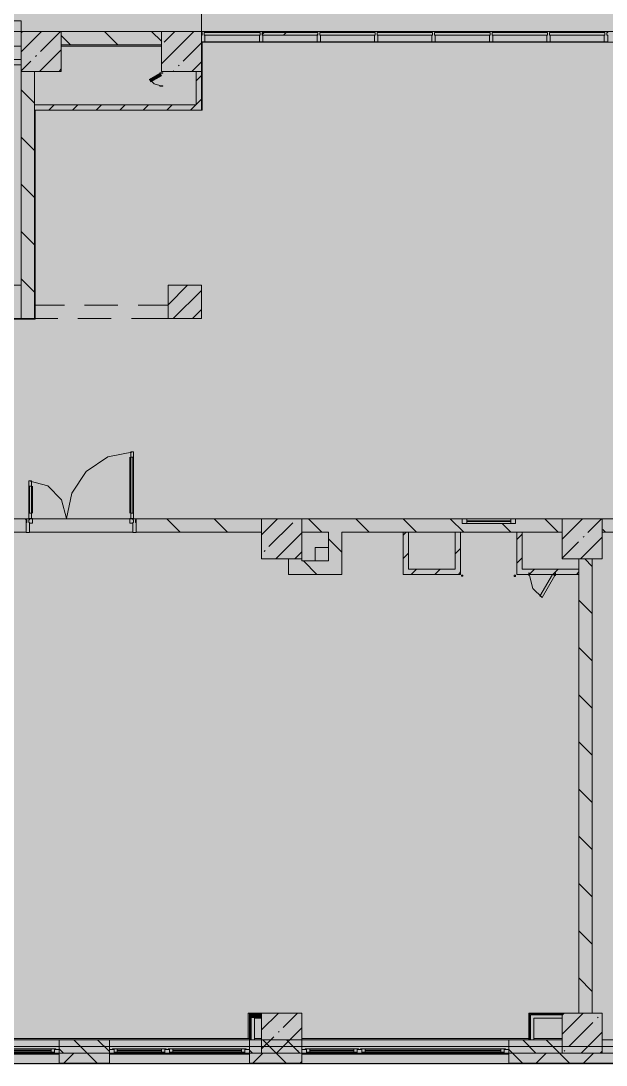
# Model space of a CAD drawing. Header units: millimetres. Extents: x -3817 to 677485, y -22715 to 103890.
# Drawn here: x 9753.1 to 9822.1, y -19606.1 to -19482.9 of the extents above; entities that cross this region are included whole.
import ezdxf

# ---------------------------------------------------------------- set-up
doc = ezdxf.new("R2010")
doc.units = ezdxf.units.MM
doc.layers.add('PDF _Геометрия', color=7, linetype='Continuous', true_color=0x1d1d1d)
doc.layers.add('PDF _Сплошная заливка', color=7, linetype='Continuous', true_color=0xffffff)

msp = doc.modelspace()

# ---------------------------------------------------------------- hatches: boundary and pattern name
at = {"layer": 'PDF _Сплошная заливка', "true_color": 0xd9d9d9, "transparency": 33554559}
for points in [[(10026.36, -19606.08), (10026.36, -19416.65), (9987.78, -19416.65), (9987.78, -19388.53), (9751.51, -19388.53), (9751.51, -19482.95), (9719.07, -19482.95), (9719.07, -19606.08), (10026.19, -19606.08)], [(9746.45, -19485.92), (9753.14, -19485.92), (9753.14, -19484.19), (9724.25, -19484.19), (9724.25, -19485.92), (9745.82, -19485.92)], [(9755.97, -19488.92), (9757.87, -19488.92), (9757.87, -19484.19), (9753.14, -19484.19), (9753.14, -19488.92), (9754.72, -19488.92)], [(9769.68, -19485.77), (9769.68, -19484.19), (9757.87, -19484.19), (9757.87, -19485.77), (9763.27, -19485.77)], [(9774.4, -19488.92), (9774.4, -19484.19), (9769.68, -19484.19), (9769.68, -19488.92), (9770.57, -19488.92)], [(9781.33, -19484.64), (9781.33, -19484.33), (9774.72, -19484.33), (9774.72, -19484.64), (9777.88, -19484.64)], [(9788.1, -19484.64), (9788.1, -19484.33), (9781.57, -19484.33), (9781.57, -19484.64), (9785.18, -19484.64)], [(9794.88, -19484.64), (9794.88, -19484.33), (9788.34, -19484.33), (9788.34, -19484.64), (9792.48, -19484.64)], [(9801.65, -19484.64), (9801.65, -19484.33), (9795.11, -19484.33), (9795.11, -19484.64), (9799.79, -19484.64)], [(9815.19, -19484.64), (9815.19, -19484.33), (9808.65, -19484.33), (9808.65, -19484.64), (9814.39, -19484.64)], [(9821.96, -19484.64), (9821.96, -19484.33), (9815.43, -19484.33), (9815.43, -19484.64), (9821.7, -19484.64)], [(9753.14, -19488.12), (9753.14, -19487.49), (9746.45, -19487.52), (9746.45, -19488.12), (9751.51, -19488.12)], [(9755.97, -19493.48), (9774.4, -19493.48), (9774.4, -19492.85), (9754.72, -19492.85), (9754.72, -19493.48)], [(9751.51, -19518.05), (9753.14, -19518.05), (9753.14, -19514.11), (9749.21, -19514.11), (9749.21, -19518.05)], [(9786.21, -19546.39), (9786.21, -19541.67), (9781.49, -19541.67), (9781.49, -19546.39), (9785.18, -19546.39)], [(9785.18, -19548.21), (9786.21, -19548.21), (9786.21, -19546.39), (9784.64, -19546.39), (9784.64, -19548.21)], [(9815.78, -19548.21), (9818.89, -19548.21), (9818.89, -19547.58), (9812.2, -19547.58), (9812.2, -19548.21), (9814.39, -19548.21)], [(9780.17, -19603.09), (9780.27, -19603.09), (9780.27, -19600.13), (9780.17, -19600.13), (9780.17, -19601.98)], [(9786.21, -19604.66), (9786.21, -19599.94), (9781.49, -19599.94), (9781.49, -19604.66), (9785.18, -19604.66)], [(9816.92, -19600.03), (9816.92, -19599.94), (9812.99, -19599.94), (9813.08, -19600.03), (9814.39, -19600.03)], [(9814.39, -19600.13), (9816.92, -19600.13), (9816.92, -19600.03), (9813.08, -19600.03), (9813.18, -19600.13)]]:
    msp.add_hatch(color=254, dxfattribs=at).paths.add_polyline_path(points)
h = msp.add_hatch(color=254, dxfattribs=at)
h.paths.add_polyline_path([(9770.57, -19543.25), (9781.49, -19543.25), (9781.49, -19541.67), (9766.69, -19541.67), (9766.69, -19543.25)], flags=0)
h.paths.add_polyline_path([(9852.35, -19543.25), (9852.35, -19541.67), (9840.98, -19541.67), (9840.98, -19543.25), (9850.91, -19543.25)], flags=0)
h.paths.add_polyline_path([(9789.36, -19543.25), (9816.92, -19543.25), (9816.92, -19541.67), (9811.41, -19541.67), (9811.41, -19542.22), (9805.11, -19542.22), (9805.11, -19541.67), (9786.21, -19541.67), (9786.21, -19543.25)], flags=0)
h.paths.add_polyline_path([(9828.03, -19543.25), (9828.03, -19541.67), (9821.65, -19541.67), (9821.7, -19543.25)], flags=0)
h.paths.add_polyline_path([(9750.55, -19543.25), (9753.74, -19543.25), (9753.74, -19541.67), (9750.55, -19541.67)], flags=0)
at = {"layer": 'PDF _Сплошная заливка', "true_color": 0xcfcfcf, "transparency": 33554559}
for points in [[(9781.49, -19600.53), (9781.49, -19600.13), (9780.27, -19600.13), (9780.27, -19600.53), (9780.66, -19600.53)], [(9816.92, -19600.53), (9816.92, -19600.13), (9813.18, -19600.13), (9813.18, -19600.53), (9814.39, -19600.53)]]:
    msp.add_hatch(color=254, dxfattribs=at).paths.add_polyline_path(points)
at = {"layer": 'PDF _Сплошная заливка', "true_color": 0xd9d9d9, "transparency": 33554559}
h = msp.add_hatch(color=254, dxfattribs=at)
h.paths.add_polyline_path([(9814.39, -19604.66), (9816.92, -19604.66), (9816.92, -19603.09), (9810.62, -19603.09), (9810.62, -19604.66)], flags=0)
h.paths.add_polyline_path([(9780.07, -19604.66), (9786.21, -19604.66), (9786.21, -19603.09), (9780.07, -19603.09)], flags=0)
h.paths.add_polyline_path([(9763.27, -19604.66), (9763.54, -19604.66), (9763.54, -19603.09), (9757.63, -19603.09), (9757.63, -19604.66)], flags=0)
h = msp.add_hatch(color=254, dxfattribs=at)
h.paths.add_polyline_path([(9994.95, -19605.84), (10003.77, -19605.84), (10003.77, -19604.66), (9994.95, -19604.66)], flags=0)
h.paths.add_polyline_path([(10026.36, -19605.84), (10026.36, -19604.66), (10020.3, -19604.66), (10020.3, -19605.84), (10026.32, -19605.84)], flags=0)
h.paths.add_polyline_path([(9950.22, -19605.84), (9964.55, -19605.84), (9964.55, -19604.66), (9950.22, -19604.66)], flags=0)
h.paths.add_polyline_path([(9916.52, -19605.84), (9929.12, -19605.84), (9929.12, -19604.66), (9916.52, -19604.66)], flags=0)
h.paths.add_polyline_path([(9899.99, -19605.84), (9899.99, -19604.66), (9891.33, -19604.66), (9891.33, -19605.84), (9898.42, -19605.84)], flags=0)
h.paths.add_polyline_path([(9981.09, -19605.84), (9987.86, -19605.84), (9987.86, -19604.66), (9981.09, -19604.66)], flags=0)
h.paths.add_polyline_path([(9823.61, -19605.84), (9823.61, -19604.66), (9810.62, -19604.66), (9810.62, -19605.84), (9821.7, -19605.84)], flags=0)
h.paths.add_polyline_path([(9854.56, -19605.84), (9857.08, -19605.84), (9857.08, -19604.66), (9848.02, -19604.66), (9848.02, -19605.84), (9850.91, -19605.84)], flags=0)
h.paths.add_polyline_path([(9864.16, -19605.84), (9869.28, -19605.84), (9869.28, -19604.66), (9864.16, -19604.66)], flags=0)
h.paths.add_polyline_path([(9786.21, -19605.84), (9786.21, -19604.66), (9780.07, -19604.66), (9780.07, -19605.84), (9785.18, -19605.84)], flags=0)
h.paths.add_polyline_path([(9719.13, -19605.84), (9750.55, -19605.84), (9750.55, -19604.66), (9719.13, -19604.66), (9719.13, -19605.84)], flags=0)
h.paths.add_polyline_path([(9763.54, -19605.84), (9763.54, -19604.66), (9757.63, -19604.66), (9757.63, -19605.84), (9763.27, -19605.84)], flags=0)

# ---------------------------------------------------------------- linework, layer by layer
at = {"layer": 'PDF _Геометрия', "color": 9, "lineweight": 9, "true_color": 0xb7b7b7}
for points in [[(9755.97, -19484.19), (9774.4, -19484.19), (9774.4, -19440.34), (9797.63, -19440.34), (9797.63, -19405.3), (9792.74, -19405.31), (9792.74, -19405.06), (9792.74, -19401.12), (9792.74, -19405.06), (9792.74, -19405.31), (9797.63, -19405.3), (9797.63, -19440.34), (9774.4, -19440.34), (9774.4, -19484.19), (9774.4, -19440.34), (9797.63, -19440.34), (9774.4, -19440.34), (9774.4, -19484.19), (9829, -19484.19), (9774.4, -19484.19), (9774.4, -19484.64)], [(9753.14, -19482.95), (9753.14, -19483.11)], [(9829, -19484.19), (9755.97, -19484.19), (9828.18, -19484.19)], [(9769.68, -19484.19), (9828.18, -19484.19), (9757.87, -19484.19), (9769.67, -19484.19)], [(9749.21, -19516.47), (9749.21, -19514.11), (9753.14, -19514.11), (9753.14, -19488.12), (9745.82, -19488.12), (9745.82, -19485.92), (9724.25, -19485.92)], [(9834.95, -19518.05), (9829.13, -19518.05), (9829.13, -19485.45), (9774.48, -19485.45), (9774.48, -19493.48), (9754.8, -19493.48), (9754.8, -19518.13), (9748.03, -19518.13), (9754.8, -19518.13)], [(9753.14, -19485.92), (9748.66, -19485.92)], [(9774.4, -19485.43), (9774.4, -19485.92)], [(9774.48, -19493.48), (9774.48, -19485.45), (9829.13, -19485.45)], [(9769.51, -19490.57), (9768.81, -19490.38), (9768.29, -19489.86)], [(9754.8, -19516.47), (9754.8, -19493.48)], [(9754.13, -19542.19), (9754.48, -19542.19), (9754.48, -19541.64), (9754.05, -19541.64), (9754.05, -19537.19), (9756.27, -19537.79), (9757.9, -19539.41), (9758.5, -19541.64), (9759.1, -19538.63), (9760.81, -19536.07), (9763.36, -19534.36), (9766.37, -19533.77), (9766.37, -19541.64), (9765.94, -19541.64), (9765.94, -19542.19), (9766.29, -19542.19)], [(9765.95, -19534.4), (9765.95, -19541.01)], [(9766.37, -19534.4), (9766.06, -19534.4)], [(9766.29, -19534.4), (9766.29, -19541.01)], [(9754.05, -19537.82), (9754.37, -19537.82)], [(9754.13, -19537.82), (9754.13, -19541.01)], [(9754.48, -19537.82), (9754.48, -19541.01)], [(9747.67, -19541.67), (9753.75, -19541.67)], [(9754.05, -19541.01), (9754.37, -19541.01)], [(9754.05, -19541.8), (9754.05, -19542.11)], [(9766.37, -19541.01), (9766.06, -19541.01)], [(9766.37, -19541.8), (9766.37, -19542.11)], [(9773.38, -19541.67), (9766.68, -19541.67), (9828.06, -19541.67)], [(9753.7, -19543.25), (9750.55, -19543.25), (9750.55, -19602.93)], [(9818.89, -19599.94), (9818.89, -19548.21), (9811.57, -19548.21), (9811.57, -19543.25), (9804.95, -19543.25), (9804.95, -19548.21), (9798.18, -19548.21), (9798.18, -19543.25), (9790.94, -19543.25), (9790.94, -19548.21), (9784.64, -19548.21), (9784.64, -19546.39), (9781.49, -19546.39), (9781.49, -19543.25), (9773.38, -19543.25)], [(9821.65, -19543.25), (9821.65, -19546.39), (9820.47, -19546.39), (9820.47, -19599.94)], [(9828.02, -19543.25), (9821.7, -19543.25)], [(9789.36, -19545.06), (9787.79, -19545.06), (9787.79, -19546.63), (9789.36, -19546.63)], [(9813.06, -19548.36), (9813.46, -19549.86), (9814.56, -19550.95)], [(9780.07, -19599.94), (9779.92, -19599.94), (9779.92, -19602.93), (9779.92, -19599.94), (9786.21, -19599.94), (9786.21, -19601.98)], [(9812.99, -19599.94), (9812.99, -19600.03)], [(9812.99, -19602.93), (9812.99, -19599.94), (9814.39, -19599.94)], [(9821.65, -19599.94), (9821.65, -19603.09)], [(9821.7, -19603.09), (9847.87, -19603.09), (9847.87, -19599.94), (9857.08, -19599.94), (9857.08, -19601.98)]]:
    msp.add_lwpolyline(points, dxfattribs=at)
at = {"layer": 'PDF _Геометрия', "color": 8, "lineweight": 9, "true_color": 0x737373}
for points in [[(9774.4, -19483.25), (9774.4, -19478.09)], [(9774.4, -19483.25), (9774.4, -19478.09)], [(9746.45, -19487.49), (9746.45, -19485.92), (9753.14, -19485.92), (9753.14, -19484.19), (9724.25, -19484.19), (9724.25, -19485.92), (9745.82, -19485.92), (9745.82, -19488.12), (9746.45, -19488.12), (9753.14, -19488.12), (9753.14, -19487.49)], [(9757.87, -19485.77), (9769.68, -19485.77), (9769.68, -19484.19), (9757.87, -19484.19)], [(9774.4, -19488.92), (9774.4, -19484.19), (9769.68, -19484.19), (9769.68, -19488.92)], [(9774.72, -19484.33), (9774.8, -19484.33), (9774.8, -19484.19), (9774.4, -19484.19), (9774.4, -19484.33), (9774.48, -19484.33), (9774.48, -19484.64), (9774.4, -19484.64), (9774.4, -19485.43), (9774.8, -19485.43), (9774.8, -19484.64), (9774.72, -19484.64)], [(9774.72, -19484.64), (9781.33, -19484.64), (9781.33, -19484.33), (9774.72, -19484.33)], [(9774.8, -19484.19), (9781.25, -19484.19)], [(9774.8, -19484.64), (9781.25, -19484.64), (9781.25, -19485.43), (9774.8, -19485.43)], [(9781.57, -19484.64), (9781.57, -19484.33), (9781.65, -19484.33), (9781.65, -19484.19), (9781.25, -19484.19), (9781.25, -19484.33), (9781.33, -19484.33), (9781.33, -19484.64), (9781.25, -19484.64), (9781.25, -19485.43), (9781.65, -19485.43), (9781.65, -19484.64)], [(9781.57, -19484.64), (9788.1, -19484.64), (9788.1, -19484.33), (9781.57, -19484.33)], [(9781.65, -19484.19), (9788.03, -19484.19)], [(9781.65, -19484.64), (9788.03, -19484.64), (9788.03, -19485.43), (9781.65, -19485.43)], [(9788.34, -19484.64), (9788.34, -19484.33), (9788.42, -19484.33), (9788.42, -19484.19), (9788.03, -19484.19), (9788.03, -19484.33), (9788.1, -19484.33), (9788.1, -19484.64), (9788.03, -19484.64), (9788.03, -19485.43), (9788.42, -19485.43), (9788.42, -19484.64)], [(9788.34, -19484.64), (9794.88, -19484.64), (9794.88, -19484.33), (9788.34, -19484.33)], [(9788.42, -19484.19), (9794.8, -19484.19)], [(9788.42, -19484.64), (9794.8, -19484.64), (9794.8, -19485.43), (9788.42, -19485.43)], [(9795.11, -19484.64), (9795.11, -19484.33), (9795.19, -19484.33), (9795.19, -19484.19), (9794.8, -19484.19), (9794.8, -19484.33), (9794.88, -19484.33), (9794.88, -19484.64), (9794.8, -19484.64), (9794.8, -19485.43), (9795.19, -19485.43), (9795.19, -19484.64)], [(9795.11, -19484.64), (9801.65, -19484.64), (9801.65, -19484.33), (9795.11, -19484.33)], [(9795.19, -19484.19), (9801.57, -19484.19)], [(9795.19, -19484.64), (9801.57, -19484.64), (9801.57, -19485.43), (9795.19, -19485.43)], [(9801.88, -19484.64), (9801.88, -19484.33), (9801.96, -19484.33), (9801.96, -19484.19), (9801.57, -19484.19), (9801.57, -19484.33), (9801.65, -19484.33), (9801.65, -19484.64), (9801.57, -19484.64), (9801.57, -19485.43), (9801.96, -19485.43), (9801.96, -19484.64)], [(9801.88, -19484.64), (9808.42, -19484.64), (9808.42, -19484.33), (9801.88, -19484.33)], [(9801.96, -19484.19), (9808.34, -19484.19)], [(9801.96, -19484.64), (9808.34, -19484.64), (9808.34, -19485.43), (9801.96, -19485.43)], [(9808.65, -19484.64), (9808.65, -19484.33), (9808.73, -19484.33), (9808.73, -19484.19), (9808.34, -19484.19), (9808.34, -19484.33), (9808.42, -19484.33), (9808.42, -19484.64), (9808.34, -19484.64), (9808.34, -19485.43), (9808.73, -19485.43), (9808.73, -19484.64)], [(9808.65, -19484.64), (9815.19, -19484.64), (9815.19, -19484.33), (9808.65, -19484.33)], [(9808.73, -19484.19), (9815.11, -19484.19)], [(9808.73, -19484.64), (9815.11, -19484.64), (9815.11, -19485.43), (9808.73, -19485.43)], [(9815.43, -19484.64), (9815.43, -19484.33), (9815.5, -19484.33), (9815.5, -19484.19), (9815.11, -19484.19), (9815.11, -19484.33), (9815.19, -19484.33), (9815.19, -19484.64), (9815.11, -19484.64), (9815.11, -19485.43), (9815.5, -19485.43), (9815.5, -19484.64)], [(9815.43, -19484.64), (9821.96, -19484.64), (9821.96, -19484.33), (9815.43, -19484.33)], [(9815.5, -19484.19), (9821.88, -19484.19)], [(9815.5, -19484.64), (9821.88, -19484.64), (9821.88, -19485.43), (9815.5, -19485.43)], [(9822.2, -19484.64), (9822.2, -19484.33), (9822.28, -19484.33), (9822.28, -19484.19), (9821.88, -19484.19), (9821.88, -19484.33), (9821.96, -19484.33), (9821.96, -19484.64), (9821.88, -19484.64), (9821.88, -19485.43), (9822.28, -19485.43), (9822.28, -19484.64)], [(9773.77, -19492.85), (9754.72, -19492.85), (9754.72, -19488.92), (9753.14, -19488.92), (9753.14, -19518.05), (9754.72, -19518.05), (9754.72, -19493.48), (9774.4, -19493.48), (9774.4, -19492.85), (9774.4, -19488.92), (9773.77, -19488.92)], [(9753.14, -19514.11), (9749.21, -19514.11), (9749.21, -19518.05), (9753.14, -19518.05)], [(9774.4, -19514.11), (9770.47, -19514.11), (9770.47, -19518.05), (9774.4, -19518.05)], [(9750.55, -19543.25), (9753.74, -19543.25), (9753.74, -19541.67), (9750.55, -19541.67)], [(9754.05, -19541.8), (9754.13, -19541.8), (9754.13, -19541.66), (9753.74, -19541.66), (9753.74, -19541.8), (9753.81, -19541.8), (9753.81, -19542.11), (9753.74, -19542.11), (9753.74, -19543.29), (9754.13, -19543.29), (9754.13, -19542.11), (9754.05, -19542.11)], [(9766.61, -19542.11), (9766.61, -19541.8), (9766.69, -19541.8), (9766.69, -19541.66), (9766.29, -19541.66), (9766.29, -19541.8), (9766.37, -19541.8), (9766.37, -19542.11), (9766.29, -19542.11), (9766.29, -19543.29), (9766.69, -19543.29), (9766.69, -19542.11)], [(9786.21, -19541.67), (9781.49, -19541.67), (9781.49, -19546.39), (9786.21, -19546.39)], [(9805.66, -19541.67), (9805.66, -19542.22), (9805.11, -19542.22), (9805.11, -19541.67)], [(9811.41, -19541.67), (9811.41, -19542.22), (9810.86, -19542.22), (9810.86, -19541.67)], [(9821.65, -19541.67), (9816.92, -19541.67), (9816.92, -19546.39), (9821.65, -19546.39)], [(9805.04, -19548.29), (9805.04, -19548.44), (9805.2, -19548.44), (9805.2, -19548.29)], [(9811.42, -19548.29), (9811.27, -19548.29), (9811.27, -19548.45), (9811.42, -19548.45)], [(9780.66, -19600.53), (9781.49, -19600.53), (9781.49, -19599.94), (9780.07, -19599.94), (9780.07, -19600.03), (9780.07, -19600.53), (9780.07, -19603.09), (9780.66, -19603.09)], [(9786.21, -19604.66), (9786.21, -19599.94), (9781.49, -19599.94), (9781.49, -19604.66)], [(9813.58, -19600.53), (9816.92, -19600.53), (9816.92, -19599.94), (9812.99, -19599.94), (9812.99, -19600.03), (9812.99, -19600.53), (9812.99, -19603.09), (9813.58, -19603.09)], [(9821.65, -19604.66), (9821.65, -19599.94), (9816.92, -19599.94), (9816.92, -19604.66)], [(9757.63, -19604.66), (9757.63, -19603.09), (9750.55, -19603.09), (9750.55, -19604.66), (9757.63, -19604.66), (9750.55, -19604.66), (9750.55, -19605.9), (9755.27, -19605.9), (9750.55, -19605.9), (9757.63, -19605.9), (9761.57, -19605.9), (9757.63, -19605.9)], [(9763.54, -19604.66), (9763.54, -19603.09), (9757.63, -19603.09), (9757.63, -19604.66)], [(9763.54, -19604.66), (9763.54, -19603.09), (9780.07, -19603.09), (9780.07, -19604.66)], [(9786.21, -19604.66), (9786.21, -19603.09), (9780.07, -19603.09), (9780.07, -19604.66)], [(9786.21, -19604.66), (9810.62, -19604.66), (9810.62, -19603.09), (9786.21, -19603.09)], [(9816.92, -19604.66), (9816.92, -19603.09), (9810.62, -19603.09), (9810.62, -19604.66)], [(9757.24, -19604.17), (9750.94, -19604.17), (9750.94, -19604.25), (9751.1, -19604.25), (9751.1, -19604.57), (9757.08, -19604.57), (9757.08, -19604.25), (9757.24, -19604.25)], [(9757.08, -19604.8), (9757.08, -19604.25), (9757.63, -19604.25), (9757.63, -19604.8)], [(9763.54, -19604.66), (9757.63, -19604.66), (9757.63, -19605.9), (9763.54, -19605.9)], [(9763.54, -19604.8), (9763.54, -19604.25), (9764.09, -19604.25), (9764.09, -19604.8)], [(9763.54, -19605.9), (9763.54, -19604.66), (9780.07, -19604.66), (9780.07, -19605.9)], [(9770.23, -19604.17), (9763.93, -19604.17), (9763.93, -19604.25), (9764.09, -19604.25), (9764.09, -19604.57), (9770.07, -19604.57), (9770.07, -19604.25), (9770.23, -19604.25)], [(9770.07, -19604.8), (9770.07, -19604.25), (9770.62, -19604.25), (9770.62, -19604.8)], [(9779.68, -19604.17), (9770.47, -19604.17), (9770.47, -19604.25), (9770.62, -19604.25), (9770.62, -19604.57), (9779.52, -19604.57), (9779.52, -19604.25), (9779.68, -19604.25)], [(9779.52, -19604.8), (9779.52, -19604.25), (9780.07, -19604.25), (9780.07, -19604.8)], [(9786.21, -19604.66), (9780.07, -19604.66), (9780.07, -19605.9), (9786.21, -19605.9)], [(9786.21, -19604.8), (9786.21, -19604.25), (9786.77, -19604.25), (9786.77, -19604.8)], [(9786.21, -19605.9), (9786.21, -19604.66), (9810.62, -19604.66), (9810.62, -19605.9)], [(9792.91, -19604.17), (9786.61, -19604.17), (9786.61, -19604.25), (9786.77, -19604.25), (9786.77, -19604.57), (9792.75, -19604.57), (9792.75, -19604.25), (9792.91, -19604.25)], [(9792.75, -19604.8), (9792.75, -19604.25), (9793.3, -19604.25), (9793.3, -19604.8)], [(9810.23, -19604.17), (9793.14, -19604.17), (9793.14, -19604.25), (9793.3, -19604.25), (9793.3, -19604.57), (9810.07, -19604.57), (9810.07, -19604.25), (9810.23, -19604.25)], [(9810.07, -19604.8), (9810.07, -19604.25), (9810.62, -19604.25), (9810.62, -19604.8)], [(9823.61, -19604.66), (9810.62, -19604.66), (9810.62, -19605.9), (9823.61, -19605.9)], [(9763.93, -19605.9), (9767.87, -19605.9)], [(9786.21, -19605.9), (9788.57, -19605.9)], [(9799.21, -19605.9), (9803.14, -19605.9)], [(9805.51, -19605.9), (9809.44, -19605.9)], [(9821.7, -19605.9), (9825.61, -19605.9)]]:
    msp.add_lwpolyline(points, close=True, dxfattribs=at)
for points in [[(9720.31, -19485.06), (9720.31, -19484.19), (9753.08, -19484.19), (9753.11, -19484.19), (9753.14, -19484.19), (9753.14, -19482.99), (9753.14, -19482.95), (9751.51, -19482.95)], [(9774.4, -19484.19), (9774.4, -19483.64), (9774.4, -19483.25)], [(9753.14, -19486.6), (9755.55, -19484.19)], [(9757.87, -19485.77), (9757.87, -19484.19), (9753.14, -19484.19), (9753.14, -19488.92), (9754.72, -19488.92), (9757.87, -19488.92), (9757.87, -19485.8)], [(9753.17, -19484.33), (9753.3, -19484.19)], [(9755.41, -19486.57), (9757.79, -19484.19)], [(9757.87, -19484.19), (9762.59, -19484.19)], [(9758.96, -19485.77), (9757.87, -19484.67)], [(9764.53, -19485.77), (9762.96, -19484.19)], [(9764.95, -19484.19), (9769.67, -19484.19)], [(9769.68, -19485.35), (9768.52, -19484.19)], [(9769.68, -19488.02), (9773.51, -19484.19)], [(9770.01, -19485.45), (9771.26, -19484.19)], [(9774.8, -19484.33), (9774.8, -19484.19), (9774.8, -19484.33)], [(9781.25, -19484.33), (9781.25, -19484.19), (9781.25, -19484.33), (9774.8, -19484.33)], [(9781.57, -19484.54), (9781.79, -19484.33)], [(9781.65, -19484.33), (9781.65, -19484.19), (9781.65, -19484.33)], [(9788.03, -19484.33), (9788.03, -19484.19), (9788.03, -19484.33), (9781.65, -19484.33)], [(9784.06, -19484.64), (9784.37, -19484.33)], [(9788, -19484.64), (9788.1, -19484.53)], [(9788.42, -19484.33), (9788.42, -19484.19), (9788.42, -19484.33)], [(9794.8, -19484.33), (9794.8, -19484.19), (9794.8, -19484.33), (9788.42, -19484.33)], [(9795.19, -19484.33), (9795.19, -19484.19), (9795.19, -19484.33)], [(9801.57, -19484.33), (9801.57, -19484.19), (9801.57, -19484.33), (9795.19, -19484.33)], [(9801.96, -19484.33), (9801.96, -19484.19), (9801.96, -19484.33)], [(9808.34, -19484.33), (9808.34, -19484.19), (9808.34, -19484.33), (9801.96, -19484.33)], [(9808.73, -19484.33), (9808.73, -19484.19), (9808.73, -19484.33)], [(9815.11, -19484.33), (9815.11, -19484.19), (9815.11, -19484.33), (9808.73, -19484.33)], [(9815.5, -19484.33), (9815.5, -19484.19), (9815.5, -19484.33)], [(9821.88, -19484.33), (9821.88, -19484.19), (9821.88, -19484.33), (9815.5, -19484.33)], [(9755.31, -19488.92), (9757.87, -19486.36)], [(9772.25, -19487.69), (9774.4, -19485.54)], [(9781.25, -19485.43), (9774.8, -19485.43)], [(9788.03, -19485.43), (9781.65, -19485.43)], [(9794.8, -19485.43), (9788.42, -19485.43)], [(9801.57, -19485.43), (9795.19, -19485.43)], [(9808.34, -19485.43), (9801.96, -19485.43)], [(9815.11, -19485.43), (9808.73, -19485.43)], [(9821.88, -19485.43), (9815.5, -19485.43)], [(9753.14, -19488.84), (9754.29, -19487.69)], [(9754.85, -19487.13), (9754.95, -19487.04)], [(9757.66, -19488.82), (9757.87, -19488.61)], [(9771.03, -19488.92), (9771.13, -19488.82)], [(9771.69, -19488.26), (9771.78, -19488.16)], [(9773.27, -19488.92), (9774.4, -19487.79)], [(9773.77, -19490.03), (9774.4, -19489.4)], [(9754.72, -19492.66), (9753.14, -19491.08)], [(9773.77, -19492.82), (9774.4, -19492.19)], [(9754.72, -19492.85), (9754.72, -19493.48)], [(9756.41, -19493.48), (9757.03, -19492.85)], [(9759.19, -19493.48), (9759.82, -19492.85)], [(9761.97, -19493.48), (9762.6, -19492.85)], [(9764.76, -19493.48), (9765.39, -19492.85)], [(9767.54, -19493.48), (9768.17, -19492.85)], [(9770.32, -19493.48), (9770.95, -19492.85)], [(9773.11, -19493.48), (9773.7, -19492.89)], [(9754.72, -19498.23), (9753.14, -19496.65)], [(9754.72, -19503.79), (9753.14, -19502.22)], [(9754.72, -19509.36), (9753.14, -19507.79)], [(9754.72, -19514.93), (9753.14, -19513.35)], [(9770.47, -19514.17), (9770.53, -19514.11)], [(9770.47, -19516.42), (9772.77, -19514.11)], [(9771.08, -19518.05), (9774.4, -19514.73)], [(9754.72, -19516.47), (9758.26, -19516.47)], [(9760.62, -19516.47), (9764.56, -19516.47)], [(9766.92, -19516.47), (9770.47, -19516.47), (9770.47, -19518.05), (9766.14, -19518.05)], [(9773.33, -19518.05), (9774.4, -19516.97)], [(9753.12, -19518.05), (9753.14, -19518.03)], [(9757.48, -19518.05), (9753.14, -19518.05)], [(9763.77, -19518.05), (9759.84, -19518.05)], [(9753.74, -19541.78), (9753.62, -19541.67)], [(9753.74, -19542.11), (9753.74, -19541.67)], [(9754.12, -19541.67), (9766.31, -19541.67)], [(9821.7, -19543.25), (9828.03, -19543.25), (9828.03, -19541.67), (9766.69, -19541.67), (9766.69, -19543.25), (9781.49, -19543.25)], [(9766.69, -19541.67), (9766.69, -19542.11)], [(9771.9, -19543.25), (9770.33, -19541.67)], [(9777.47, -19543.25), (9775.89, -19541.67)], [(9781.49, -19543.56), (9783.38, -19541.67)], [(9788.6, -19543.25), (9787.03, -19541.67)], [(9794.17, -19543.25), (9792.6, -19541.67)], [(9799.74, -19543.25), (9798.16, -19541.67)], [(9805.31, -19543.25), (9803.73, -19541.67)], [(9811.41, -19541.67), (9805.11, -19541.67)], [(9810.86, -19541.91), (9805.66, -19541.91)], [(9816.44, -19543.25), (9814.87, -19541.67)], [(9816.92, -19544.05), (9819.3, -19541.67)], [(9819.96, -19543.26), (9821.54, -19541.67)], [(9782.35, -19544.94), (9785.16, -19542.14)], [(9805.11, -19542.22), (9811.41, -19542.22)], [(9810.86, -19541.99), (9805.66, -19541.99)], [(9810.87, -19543.25), (9809.85, -19542.22)], [(9822.01, -19543.25), (9821.7, -19542.93)], [(9766.3, -19543.25), (9754.12, -19543.25)], [(9783.15, -19546.39), (9786.21, -19543.33)], [(9784.64, -19546.39), (9784.64, -19548.21), (9786.21, -19548.21), (9789.36, -19548.21), (9790.94, -19548.21), (9790.94, -19543.25), (9804.32, -19543.25), (9804.32, -19547.58), (9798.81, -19547.58), (9798.81, -19543.25), (9798.18, -19543.25), (9798.18, -19548.21), (9798.81, -19548.21), (9804.95, -19548.21), (9804.95, -19547.58), (9804.95, -19543.25), (9816.92, -19543.25)], [(9786.21, -19543.25), (9789.36, -19543.25), (9789.36, -19546.63), (9786.21, -19546.63), (9786.21, -19545.61)], [(9790.94, -19545.58), (9789.36, -19544.01)], [(9798.18, -19543.57), (9798.51, -19543.25)], [(9804.95, -19543.25), (9804.32, -19543.25)], [(9818.89, -19546.39), (9818.89, -19547.58), (9812.2, -19547.58), (9812.2, -19543.25), (9811.57, -19543.25), (9811.57, -19548.21), (9812.2, -19548.21), (9818.89, -19548.21), (9818.89, -19599.94), (9820.47, -19599.94), (9820.47, -19546.39)], [(9811.57, -19544.1), (9812.2, -19543.47)], [(9816.92, -19546.29), (9818.83, -19544.38)], [(9819.07, -19546.39), (9821.65, -19543.81)], [(9819.4, -19543.82), (9819.49, -19543.73)], [(9781.79, -19545.5), (9781.89, -19545.41)], [(9785.39, -19546.39), (9786.21, -19545.57)], [(9789.36, -19546.63), (9789.36, -19545.06)], [(9804.32, -19545.78), (9804.95, -19545.15)], [(9788, -19548.21), (9786.42, -19546.63)], [(9798.18, -19546.35), (9798.81, -19545.72)], [(9811.57, -19546.89), (9812.2, -19546.26)], [(9820.47, -19547.27), (9819.59, -19546.39)], [(9821.64, -19546.06), (9821.65, -19546.06)], [(9799.12, -19548.21), (9799.75, -19547.58)], [(9801.9, -19548.21), (9802.53, -19547.58)], [(9804.68, -19548.21), (9804.95, -19547.93)], [(9813.03, -19548.21), (9813.66, -19547.58)], [(9815.82, -19548.21), (9816.45, -19547.58)], [(9818.6, -19548.21), (9818.89, -19547.92)], [(9818.89, -19548.21), (9818.89, -19547.58)], [(9820.47, -19552.84), (9818.89, -19551.26)], [(9820.47, -19558.4), (9818.89, -19556.83)], [(9820.47, -19563.97), (9818.89, -19562.4)], [(9820.47, -19569.54), (9818.89, -19567.96)], [(9820.47, -19575.11), (9818.89, -19573.53)], [(9820.47, -19580.67), (9818.89, -19579.1)], [(9820.47, -19586.24), (9818.89, -19584.67)], [(9820.47, -19591.81), (9818.89, -19590.23)], [(9820.47, -19597.38), (9818.89, -19595.8)], [(9780.17, -19603.09), (9780.17, -19600.53), (9780.17, -19600.13), (9780.17, -19600.03), (9781.49, -19600.03)], [(9780.27, -19603.09), (9780.27, -19600.53), (9780.27, -19600.13), (9781.49, -19600.13)], [(9781.49, -19601.93), (9783.48, -19599.94)], [(9784.04, -19601.63), (9785.73, -19599.94)], [(9813.08, -19603.09), (9813.08, -19600.53), (9813.08, -19600.13), (9813.08, -19600.03), (9816.92, -19600.03)], [(9813.18, -19603.09), (9813.18, -19600.53), (9813.18, -19600.13), (9816.92, -19600.13)], [(9816.78, -19600.13), (9816.88, -19600.03), (9816.95, -19599.96)], [(9816.92, -19602.42), (9819.4, -19599.94)], [(9816.92, -19600.17), (9817.16, -19599.94)], [(9821.08, -19600.51), (9821.17, -19600.41)], [(9821.64, -19599.94), (9821.65, -19599.94)], [(9783.25, -19604.66), (9786.21, -19601.7)], [(9783.48, -19602.19), (9783.57, -19602.1)], [(9817.71, -19603.87), (9820.52, -19601.07)], [(9819.17, -19604.66), (9821.65, -19602.18)], [(9750.55, -19604.66), (9750.55, -19602.93), (9780.07, -19602.93)], [(9762.12, -19605.84), (9760.94, -19604.66), (9759.36, -19603.09)], [(9763.54, -19604.48), (9762.15, -19603.09)], [(9780.66, -19602.93), (9781.49, -19602.93), (9781.49, -19603.09)], [(9781.49, -19604.17), (9782.91, -19602.75)], [(9784.39, -19605.84), (9783.21, -19604.66), (9781.63, -19603.09)], [(9785.99, -19604.66), (9784.42, -19603.09)], [(9786.21, -19604.66), (9786.21, -19602.93), (9812.99, -19602.93)], [(9813.83, -19604.66), (9812.26, -19603.09)], [(9813.58, -19602.93), (9816.92, -19602.93), (9816.92, -19603.09)], [(9817.79, -19605.84), (9816.61, -19604.66), (9815.04, -19603.09)], [(9821.65, -19604.66), (9821.65, -19603.09), (9823.61, -19603.09), (9847.87, -19603.09), (9847.87, -19602.93), (9848.03, -19602.93)], [(9821.7, -19604.66), (9848.02, -19604.66), (9848.02, -19603.09), (9847.87, -19603.09), (9823.77, -19603.09), (9823.77, -19604.25), (9823.77, -19604.66)], [(9750.94, -19604.17), (9757.24, -19604.17)], [(9751.49, -19604.33), (9756.69, -19604.33)], [(9756.69, -19604.41), (9751.49, -19604.41)], [(9756.69, -19604.17), (9756.69, -19604.57)], [(9757.63, -19604.25), (9757.08, -19604.25)], [(9758.15, -19604.66), (9757.63, -19604.14)], [(9758.18, -19605.84), (9759.36, -19604.66)], [(9764.09, -19604.25), (9763.54, -19604.25)], [(9763.93, -19604.17), (9770.23, -19604.17)], [(9764.48, -19604.17), (9764.48, -19604.57)], [(9764.48, -19604.33), (9769.68, -19604.33)], [(9769.68, -19604.41), (9764.48, -19604.41)], [(9769.68, -19604.17), (9769.68, -19604.57)], [(9770.57, -19604.25), (9770.07, -19604.25)], [(9770.47, -19604.17), (9779.68, -19604.17)], [(9771.02, -19604.17), (9771.02, -19604.57)], [(9771.02, -19604.33), (9779.13, -19604.33)], [(9779.13, -19604.41), (9771.02, -19604.41)], [(9779.13, -19604.17), (9779.13, -19604.57)], [(9780.07, -19604.25), (9779.52, -19604.25)], [(9780.42, -19604.66), (9780.07, -19604.31)], [(9780.45, -19605.84), (9781.63, -19604.66)], [(9785.72, -19604.43), (9785.81, -19604.34)], [(9786.77, -19604.25), (9786.21, -19604.25)], [(9786.61, -19604.17), (9792.91, -19604.17)], [(9787.16, -19604.17), (9787.16, -19604.57)], [(9787.16, -19604.33), (9792.36, -19604.33)], [(9792.36, -19604.41), (9787.16, -19604.41)], [(9792.36, -19604.17), (9792.36, -19604.57)], [(9793.3, -19604.25), (9792.75, -19604.25)], [(9793.14, -19604.17), (9810.23, -19604.17)], [(9793.69, -19604.17), (9793.69, -19604.57)], [(9793.69, -19604.33), (9809.68, -19604.33)], [(9809.68, -19604.41), (9793.69, -19604.41)], [(9809.68, -19604.17), (9809.68, -19604.57)], [(9810.62, -19604.25), (9810.07, -19604.25)], [(9812.23, -19605.84), (9811.05, -19604.66), (9810.62, -19604.24)], [(9813.86, -19605.84), (9815.04, -19604.66)], [(9817.15, -19604.43), (9817.24, -19604.34)], [(9819.43, -19605.84), (9820.61, -19604.66)], [(9821.41, -19604.66), (9821.65, -19604.43)], [(9750.55, -19604.8), (9757.63, -19604.8)], [(9757.63, -19605.84), (9763.54, -19605.84)], [(9757.63, -19605.86), (9763.54, -19605.86)], [(9763.54, -19604.8), (9780.07, -19604.8)], [(9770.23, -19605.9), (9774.96, -19605.9), (9770.23, -19605.9)], [(9780.07, -19605.84), (9786.21, -19605.84)], [(9780.07, -19605.86), (9786.21, -19605.86)], [(9786.02, -19605.84), (9786.21, -19605.65)], [(9786.21, -19604.8), (9810.62, -19604.8)], [(9790.94, -19605.9), (9793.3, -19605.9), (9790.94, -19605.9)], [(9810.62, -19605.84), (9823.61, -19605.84)], [(9810.62, -19605.86), (9823.61, -19605.86)], [(9811.8, -19605.9), (9815.74, -19605.9), (9811.8, -19605.9)]]:
    msp.add_lwpolyline(points, dxfattribs=at)
at = {"layer": 'PDF _Геометрия', "color": 9, "lineweight": 9, "true_color": 0xb7b7b7}
for points in [[(9757.87, -19485.92), (9769.68, -19485.92)], [(9768.29, -19489.86), (9768.44, -19490.13), (9769.67, -19489.43), (9769.51, -19489.15)], [(9769.83, -19489.11), (9769.83, -19489.07), (9769.51, -19489.07), (9769.51, -19489.11)], [(9769.83, -19490.61), (9769.51, -19490.61), (9769.51, -19490.65), (9769.83, -19490.65)], [(9766.06, -19541.64), (9766.37, -19541.64), (9766.37, -19533.77), (9766.06, -19533.77), (9766.06, -19541.64), (9766.37, -19541.64), (9766.37, -19533.77), (9766.06, -19533.77)], [(9754.37, -19541.64), (9754.05, -19541.64), (9754.05, -19537.19), (9754.37, -19537.19), (9754.37, -19541.64), (9754.37, -19537.19), (9754.05, -19537.19), (9754.05, -19541.64)], [(9766.31, -19541.67), (9754.12, -19541.67)], [(9789.36, -19545.06), (9787.79, -19545.06), (9787.79, -19546.63), (9789.36, -19546.63)], [(9787.79, -19545.06), (9789.36, -19545.06), (9789.36, -19546.63), (9787.79, -19546.63)], [(9787.79, -19545.06), (9789.36, -19545.06), (9789.36, -19546.63), (9787.79, -19546.63)], [(9813.02, -19548.05), (9812.99, -19548.05), (9812.99, -19548.36), (9813.02, -19548.36)], [(9816.1, -19548.05), (9816.1, -19548.36), (9816.13, -19548.36), (9816.13, -19548.05)], [(9814.56, -19550.95), (9816.06, -19548.36), (9815.78, -19548.21), (9814.29, -19550.8)]]:
    msp.add_lwpolyline(points, close=True, dxfattribs=at)
at = {"layer": 'PDF _Геометрия', "color": 253, "lineweight": 9, "true_color": 0xaaaaaa}
msp.add_lwpolyline([(9703.64, -19603.87), (9802.06, -19603.87), (9925.82, -19603.87), (10024.24, -19603.87)], dxfattribs=at)
at = {"layer": 'PDF _Сплошная заливка', "color": 254, "lineweight": 60, "true_color": 0xd9d9d9, "transparency": 33554559}
for points in [[(9808.42, -19484.64), (9808.42, -19484.33), (9801.88, -19484.64), (9801.88, -19484.33)], [(9754.72, -19518.05), (9754.72, -19488.92), (9753.14, -19518.05), (9753.14, -19488.92)], [(9774.4, -19492.85), (9774.4, -19488.92), (9773.77, -19492.85), (9773.77, -19488.92)], [(9774.4, -19518.05), (9774.4, -19514.11), (9770.47, -19518.05), (9770.47, -19514.11)], [(9821.65, -19546.39), (9821.65, -19541.67), (9816.92, -19546.39), (9816.92, -19541.67)], [(9790.94, -19548.21), (9790.94, -19543.25), (9789.36, -19548.21), (9789.36, -19543.25)], [(9798.81, -19548.21), (9798.81, -19543.25), (9798.18, -19548.21), (9798.18, -19543.25)], [(9804.95, -19547.58), (9804.95, -19543.25), (9804.32, -19547.58), (9804.32, -19543.25)], [(9812.2, -19548.21), (9812.2, -19543.25), (9811.57, -19548.21), (9811.57, -19543.25)], [(9789.36, -19548.21), (9789.36, -19546.63), (9786.21, -19548.21), (9786.21, -19546.63)], [(9820.47, -19599.94), (9820.47, -19546.39), (9818.89, -19599.94), (9818.89, -19546.39)], [(9798.81, -19548.21), (9804.95, -19548.21), (9798.81, -19547.58), (9804.95, -19547.58)], [(9780.17, -19600.03), (9781.49, -19600.03), (9780.07, -19599.94), (9781.49, -19599.94)], [(9780.17, -19603.09), (9780.17, -19600.13), (9780.07, -19603.09), (9780.07, -19600.03)], [(9780.27, -19600.13), (9781.49, -19600.13), (9780.17, -19600.03), (9781.49, -19600.03)], [(9813.08, -19603.09), (9813.08, -19600.13), (9812.99, -19603.09), (9812.99, -19600.03)], [(9813.18, -19603.09), (9813.18, -19600.13), (9813.08, -19603.09), (9813.08, -19600.13)], [(9821.65, -19604.66), (9821.65, -19599.94), (9816.92, -19604.66), (9816.92, -19599.94)]]:
    msp.add_solid(points, dxfattribs=at)
at = {"layer": 'PDF _Сплошная заливка', "color": 254, "lineweight": 60, "true_color": 0xcdcdcd, "transparency": 33554559}
for points in [[(9768.44, -19490.13), (9769.67, -19489.43), (9768.29, -19489.86), (9769.51, -19489.15)], [(9766.06, -19541.64), (9766.37, -19541.64), (9766.06, -19533.77), (9766.37, -19533.77)], [(9754.37, -19541.64), (9754.37, -19537.19), (9754.05, -19541.64), (9754.05, -19537.19)], [(9814.56, -19550.95), (9816.06, -19548.36), (9814.29, -19550.8), (9815.78, -19548.21)]]:
    msp.add_solid(points, dxfattribs=at)
at = {"layer": 'PDF _Сплошная заливка', "color": 254, "lineweight": 60, "true_color": 0xcfcfcf, "transparency": 33554559}
for points in [[(9780.66, -19603.09), (9780.66, -19600.53), (9780.27, -19603.09), (9780.27, -19600.53)], [(9813.58, -19603.09), (9813.58, -19600.53), (9813.18, -19603.09), (9813.18, -19600.53)]]:
    msp.add_solid(points, dxfattribs=at)

doc.saveas('drawing.dxf')
